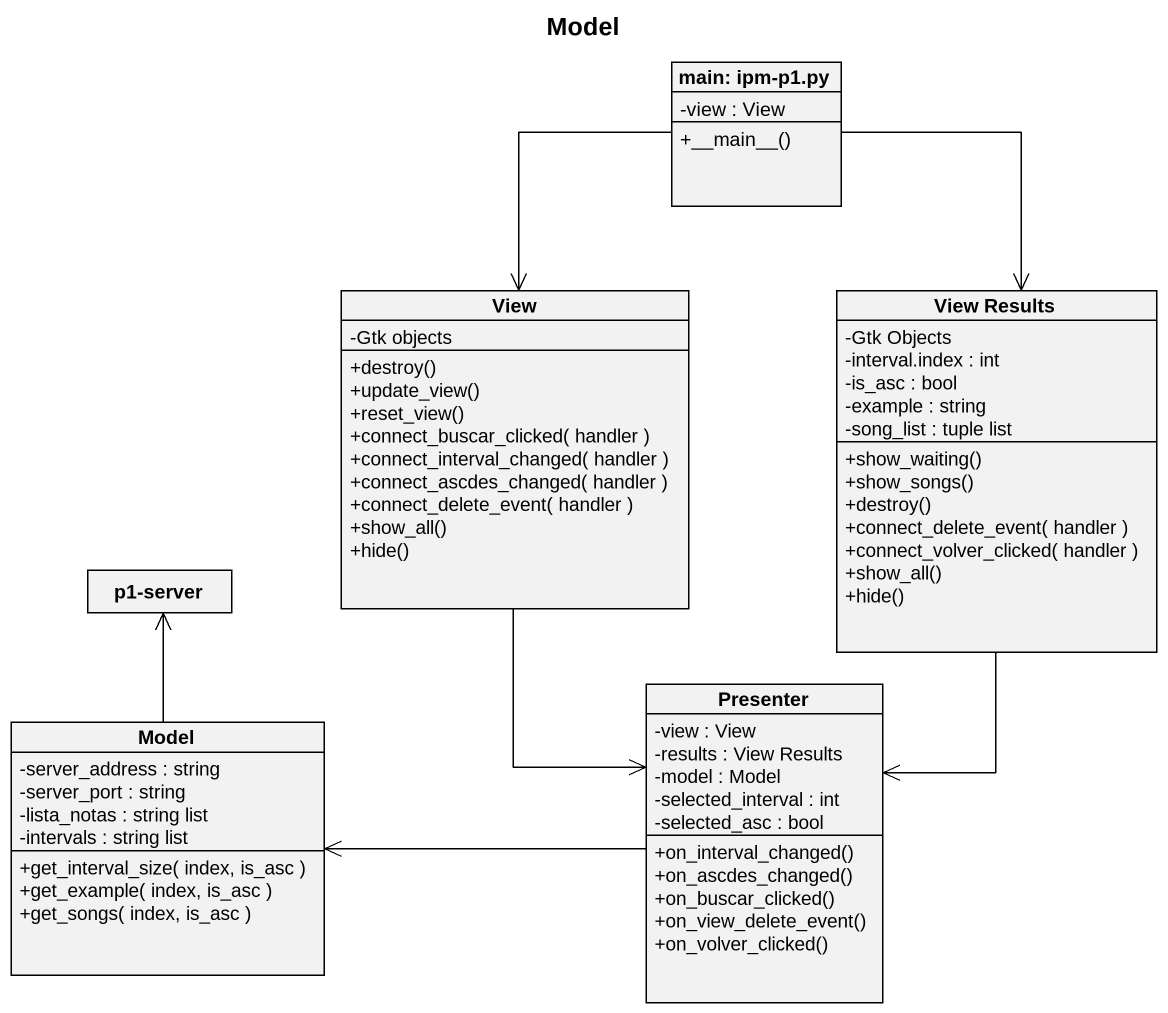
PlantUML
@startuml
title Model
hide circle
hide empty members
skinparam classAttributeIconSize 0
class "main: ipm-p1.py" as main_ipm_p1_py {
  -view : View
  +~__main~__()
}
class View {
  -Gtk objects
  +destroy()
  +update_view()
  +reset_view()
  +connect_buscar_clicked( handler )
  +connect_interval_changed( handler )
  +connect_ascdes_changed( handler )
  +connect_delete_event( handler )
  +show_all()
  +hide()
}
class "View Results" as View_Results {
  -Gtk Objects
  -interval.index : int
  -is_asc : bool
  -example : string
  -song_list : tuple list
  +show_waiting()
  +show_songs()
  +destroy()
  +connect_delete_event( handler )
  +connect_volver_clicked( handler )
  +show_all()
  +hide()
}
class "p1-server" as p1_server
class Presenter {
  -view : View
  -results : View Results
  -model : Model
  -selected_interval : int
  -selected_asc : bool
  +on_interval_changed()
  +on_ascdes_changed()
  +on_buscar_clicked()
  +on_view_delete_event()
  +on_volver_clicked()
}
class Model {
  -server_address : string
  -server_port : string
  -lista_notas : string list
  -intervals : string list
  +get_interval_size( index, is_asc )
  +get_example( index, is_asc )
  +get_songs( index, is_asc )
}
main_ipm_p1_py --> View
main_ipm_p1_py --> View_Results
View --> Presenter
View_Results --> Presenter
Presenter -left-> Model
Model -up-> p1_server
@enduml
